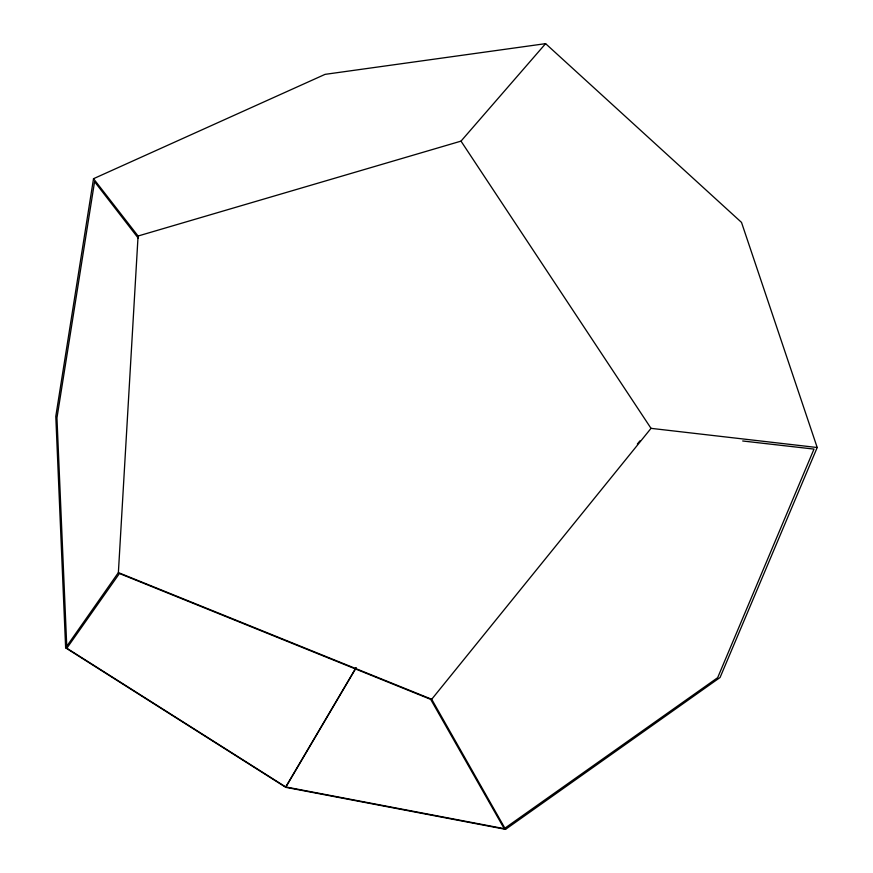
<?xml version="1.0" encoding="UTF-8"?>
<svg xmlns="http://www.w3.org/2000/svg" width="873" height="873" viewBox="0 0 873 873"><rect width="100%" height="100%" fill="white"/><g stroke="black" fill="none" stroke-linecap="round" stroke-linejoin="round"><path stroke-width="1.31" d="M65.639 647.853L118.379 572.601L138.076 236.016L93.52 178.703L325.072 74.358L545.603 43.65L741.504 222.397L817.204 447.522L720.072 677.492L505.543 829.35L285.744 787.326L65.639 647.853L55.796 416.377L93.52 178.703M138.174 238.045L94.568 181.693L56.952 417.905L66.839 648.213L285.711 786.933L355.835 667.954M285.744 787.326L356.206 667.747M66.839 648.213L119.437 573.506L430.684 699.36L504.223 828.663L717.661 677.677L814.007 449.093L742.694 440.985M637.355 444.041L639.931 440.865M505.543 829.35L431.709 699.273L651.029 428.348L817.204 447.522M138.076 236.016L461.009 141.131L545.603 43.65M285.711 786.933L504.223 828.663M118.379 572.601L431.709 699.273M461.009 141.131L651.029 428.348"/></g></svg>
